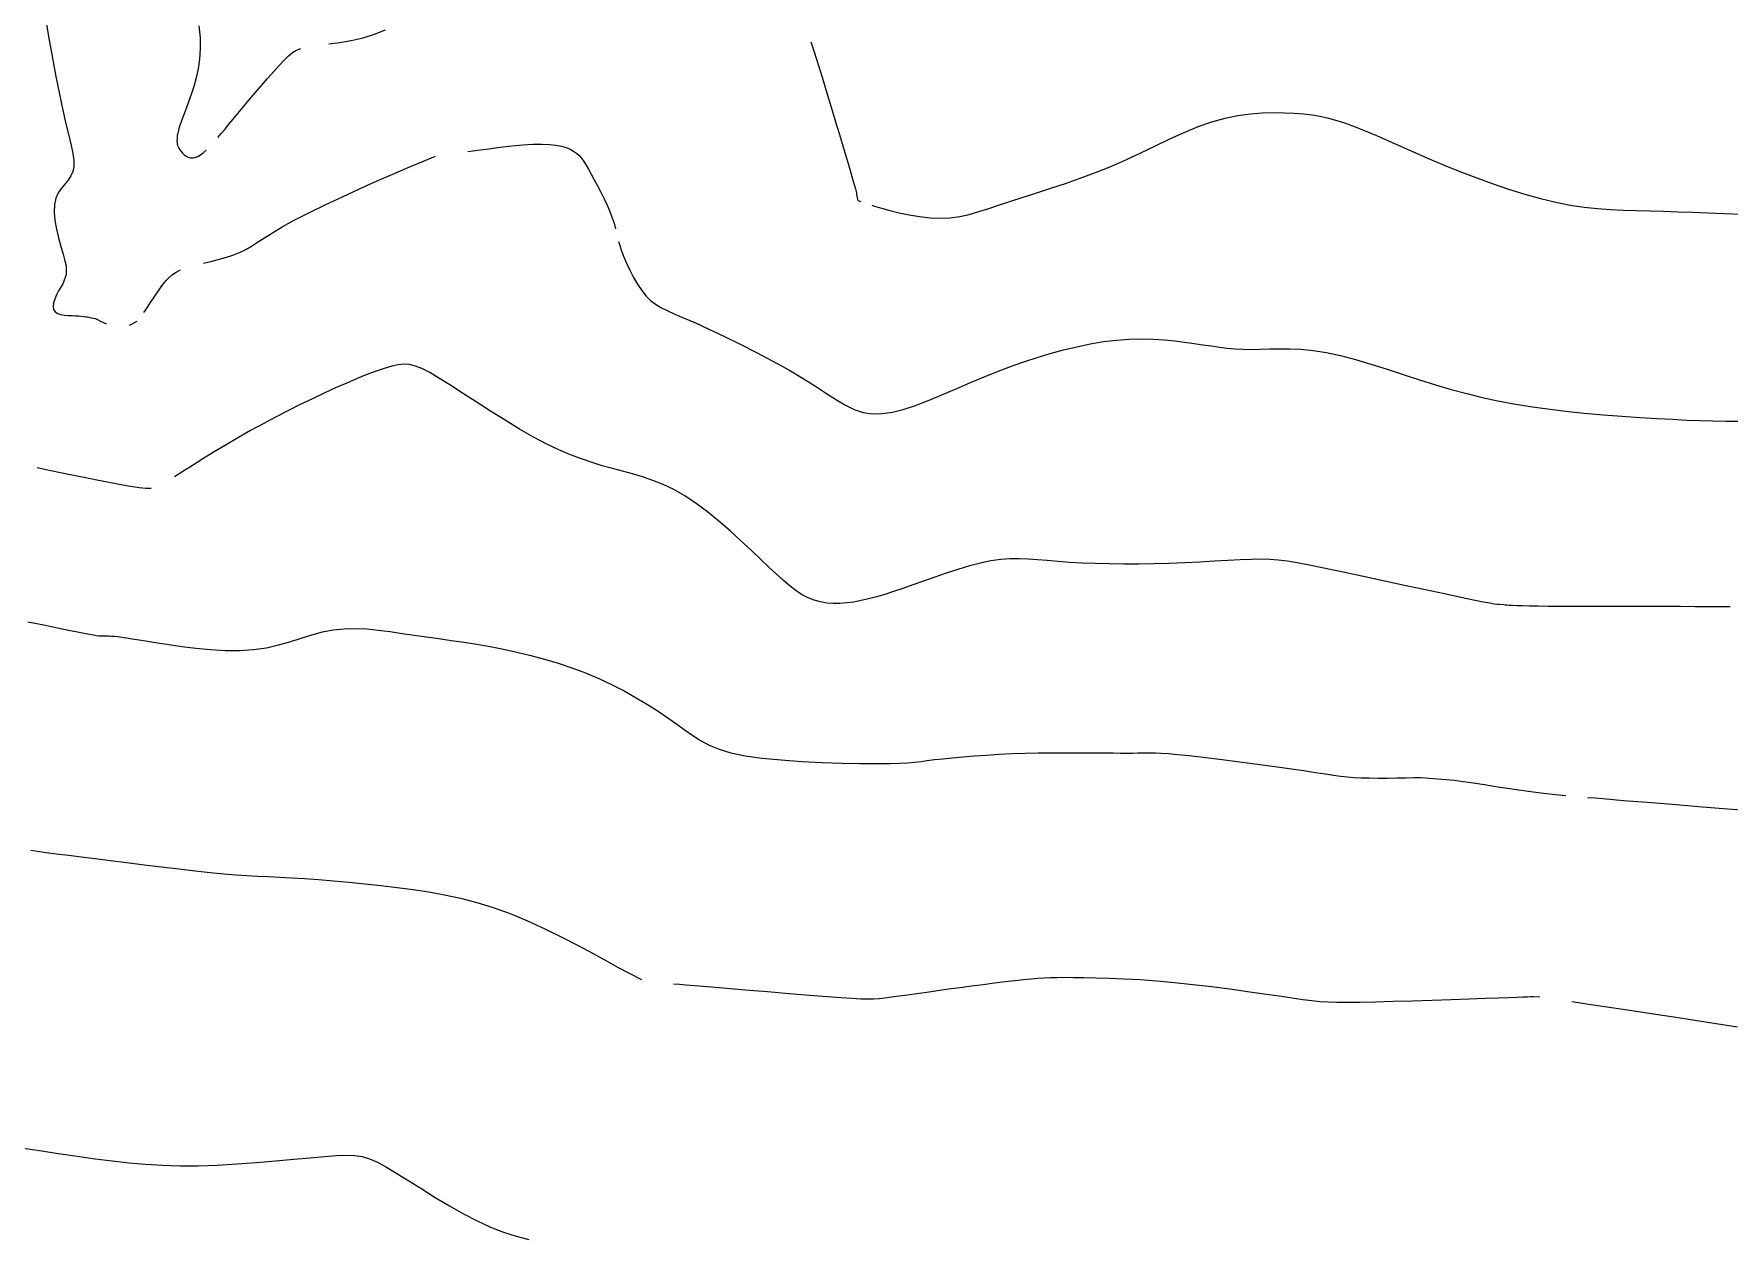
# Model space of a CAD drawing. Header units: millimetres. Extents: x 2235526 to 2245569, y 371981 to 382303.
# Drawn here: x 2243688.8 to 2243923.4, y 381007.6 to 381174.4 of the extents above; entities that cross this region are included whole.
import ezdxf

# ---------------------------------------------------------------- set-up
doc = ezdxf.new("R2010")
doc.units = ezdxf.units.MM
doc.linetypes.add('CONTI', pattern=[0])
for name, color, linetype, transparency in [('181', 10, 'CONTI', 0.7), ('183', 10, 'CONTI', 0.7), ('185', 10, 'CONTI', 0.7), ('187', 10, 'CONTI', 0.7), ('189', 10, 'CONTI', 0.7), ('191', 10, 'CONTI', 0.7)]:
    doc.layers.add(name, color=color, linetype=linetype, transparency=transparency)

msp = doc.modelspace()

# ---------------------------------------------------------------- linework, layer by layer
at = {"layer": '181', "elevation": 181}
for points in [[(2243711.59, 381175.48), (2243711.76, 381173.85), (2243711.78, 381172.32), (2243711.68, 381170.86), (2243711.49, 381169.55), (2243711.22, 381168.29), (2243710.9, 381167.1), (2243710.55, 381165.99), (2243710.19, 381164.97), (2243709.83, 381164.04), (2243708.89, 381161.45)], [(2243729.61, 381172.98), (2243731.1, 381173.19), (2243732.7, 381173.47), (2243734.33, 381173.84), (2243735.93, 381174.32), (2243737.43, 381174.94)], [(2243796.29, 381173.28), (2243796.74, 381171.91), (2243797.31, 381170.16), (2243797.86, 381168.37), (2243798.48, 381166.37), (2243799.13, 381164.24), (2243799.78, 381162.08), (2243800.41, 381160), (2243800.98, 381158.09), (2243801.46, 381156.44), (2243801.84, 381155.13), (2243802.13, 381154.14), (2243802.34, 381153.41), (2243802.47, 381152.91), (2243802.56, 381152.57), (2243802.61, 381152.35), (2243802.64, 381152.2), (2243802.72, 381151.69), (2243802.8, 381151.33), (2243803.21, 381151.19)], [(2243714.23, 381160.02), (2243714.71, 381160.58), (2243715.22, 381161.2), (2243715.77, 381161.87), (2243716.36, 381162.59), (2243717.01, 381163.37), (2243717.71, 381164.21), (2243718.52, 381165.18), (2243719.38, 381166.2), (2243720.26, 381167.22), (2243721.12, 381168.22), (2243721.96, 381169.15), (2243722.73, 381170), (2243723.41, 381170.72), (2243724.03, 381171.34), (2243724.58, 381171.8), (2243725.12, 381172.13), (2243725.72, 381172.37)], [(2243804.76, 381150.65), (2243805.1, 381150.53), (2243806.08, 381150.25), (2243807.23, 381149.94), (2243808.52, 381149.62), (2243809.91, 381149.33), (2243811.35, 381149.08), (2243812.81, 381148.92), (2243814.23, 381148.86), (2243815.59, 381148.93), (2243816.91, 381149.11), (2243818.22, 381149.4), (2243819.55, 381149.77), (2243820.93, 381150.22), (2243822.4, 381150.71), (2243823.99, 381151.24), (2243825.71, 381151.8), (2243827.56, 381152.38), (2243829.5, 381153), (2243831.53, 381153.67), (2243833.6, 381154.39), (2243835.71, 381155.17), (2243837.81, 381156.02), (2243839.9, 381156.95), (2243841.96, 381157.91), (2243844, 381158.89), (2243846, 381159.85), (2243847.97, 381160.74), (2243849.9, 381161.54), (2243851.79, 381162.2), (2243853.64, 381162.71), (2243855.42, 381163.08), (2243857.15, 381163.31), (2243858.8, 381163.44), (2243860.37, 381163.49), (2243861.84, 381163.46), (2243863.21, 381163.39), (2243864.48, 381163.29), (2243865.67, 381163.15), (2243866.81, 381162.97), (2243867.94, 381162.72), (2243869.1, 381162.41), (2243870.31, 381162.02), (2243871.62, 381161.53), (2243873.04, 381160.96), (2243874.58, 381160.3), (2243876.24, 381159.56), (2243878.01, 381158.77), (2243879.89, 381157.94), (2243881.87, 381157.08), (2243883.94, 381156.21), (2243886.11, 381155.33), (2243888.34, 381154.48), (2243890.61, 381153.66), (2243892.88, 381152.89), (2243895.13, 381152.19), (2243897.31, 381151.59), (2243899.42, 381151.08), (2243901.42, 381150.69), (2243903.32, 381150.41), (2243905.17, 381150.2), (2243906.97, 381150.07), (2243908.76, 381149.98), (2243910.57, 381149.92), (2243912.41, 381149.87), (2243914.31, 381149.82), (2243916.29, 381149.76), (2243918.34, 381149.68), (2243920.48, 381149.6), (2243922.72, 381149.51), (2243925.05, 381149.41)], [(2243708.89, 381161.45), (2243708.76, 381161.01), (2243708.68, 381160.63), (2243708.62, 381160.32), (2243708.59, 381160.05), (2243708.58, 381159.81), (2243708.57, 381159.58), (2243708.58, 381159.36), (2243708.61, 381159.15), (2243708.65, 381158.95), (2243708.73, 381158.75), (2243708.83, 381158.54), (2243708.96, 381158.32), (2243709.13, 381158.08), (2243709.34, 381157.85), (2243709.57, 381157.63), (2243709.84, 381157.44), (2243710.13, 381157.3), (2243710.44, 381157.21), (2243710.77, 381157.2), (2243711.1, 381157.27), (2243711.45, 381157.41), (2243711.81, 381157.63), (2243712.19, 381157.92), (2243712.59, 381158.26)]]:
    msp.add_lwpolyline(points, dxfattribs=at)
at = {"layer": '183', "elevation": 183}
for points in [[(2243690.46, 381175.94), (2243690.89, 381173.53), (2243691.35, 381171), (2243691.82, 381168.47), (2243692.3, 381166.05), (2243692.76, 381163.84), (2243693.2, 381161.94), (2243693.59, 381160.32), (2243693.91, 381158.95), (2243694.15, 381157.8), (2243694.29, 381156.84), (2243694.3, 381156.03), (2243694.17, 381155.33), (2243693.89, 381154.72), (2243693.5, 381154.15), (2243693.04, 381153.59), (2243692.58, 381153.01), (2243692.15, 381152.37), (2243691.8, 381151.62), (2243691.6, 381150.75), (2243691.56, 381149.72), (2243691.67, 381148.57), (2243691.89, 381147.36), (2243692.18, 381146.15), (2243692.5, 381144.97), (2243692.81, 381143.9), (2243693.07, 381142.98), (2243693.24, 381142.27), (2243693.23, 381141.05)], [(2243748.81, 381158.09), (2243750.2, 381158.29), (2243751.72, 381158.49), (2243753.31, 381158.69), (2243754.91, 381158.86), (2243756.44, 381159), (2243757.84, 381159.09), (2243759.06, 381159.11), (2243760.11, 381159.07), (2243761.01, 381158.98), (2243761.77, 381158.83), (2243762.42, 381158.64), (2243762.97, 381158.42), (2243763.44, 381158.16), (2243763.85, 381157.86), (2243764.22, 381157.54), (2243764.55, 381157.16), (2243764.88, 381156.72), (2243765.2, 381156.21), (2243765.54, 381155.63), (2243765.92, 381154.95), (2243766.33, 381154.18), (2243766.78, 381153.34), (2243767.23, 381152.45), (2243767.68, 381151.54), (2243768.1, 381150.65), (2243768.47, 381149.8), (2243768.78, 381149.02), (2243769.07, 381148.16), (2243769.27, 381147.4)], [(2243712.23, 381142.63), (2243713.24, 381142.88), (2243714.28, 381143.14), (2243715.31, 381143.43), (2243716.31, 381143.75), (2243717.23, 381144.1), (2243718.08, 381144.52), (2243718.89, 381144.99), (2243719.73, 381145.53), (2243720.67, 381146.14), (2243721.79, 381146.85), (2243723.14, 381147.66), (2243724.8, 381148.58), (2243726.81, 381149.61), (2243729.08, 381150.71), (2243731.5, 381151.84), (2243733.94, 381152.96), (2243736.29, 381154.02), (2243738.43, 381154.97), (2243740.24, 381155.76), (2243744.37, 381157.45)], [(2243769.69, 381145.64), (2243769.86, 381145.09), (2243770.06, 381144.47), (2243770.39, 381143.6), (2243770.79, 381142.66), (2243771.26, 381141.67), (2243771.78, 381140.68), (2243772.33, 381139.72), (2243772.92, 381138.85), (2243773.51, 381138.09), (2243774.13, 381137.47), (2243774.78, 381136.96), (2243775.53, 381136.51), (2243776.42, 381136.07), (2243777.49, 381135.6), (2243778.78, 381135.05), (2243780.34, 381134.36), (2243782.19, 381133.51), (2243784.27, 381132.52), (2243786.5, 381131.43), (2243788.79, 381130.26), (2243791.06, 381129.06), (2243793.24, 381127.86), (2243795.22, 381126.69), (2243796.96, 381125.6), (2243798.49, 381124.6), (2243799.86, 381123.71), (2243801.12, 381122.97), (2243802.32, 381122.39), (2243803.53, 381121.99), (2243804.79, 381121.79), (2243806.15, 381121.82), (2243807.6, 381122.03), (2243809.1, 381122.41), (2243810.66, 381122.91), (2243812.22, 381123.5), (2243813.79, 381124.14), (2243815.33, 381124.79), (2243816.83, 381125.44), (2243818.29, 381126.07), (2243819.75, 381126.69), (2243821.23, 381127.29), (2243822.73, 381127.89), (2243824.29, 381128.47), (2243825.92, 381129.04), (2243827.63, 381129.59), (2243829.42, 381130.13), (2243831.25, 381130.63), (2243833.11, 381131.08), (2243834.97, 381131.47), (2243836.82, 381131.78), (2243838.62, 381132), (2243840.37, 381132.13), (2243842.05, 381132.16), (2243843.66, 381132.12), (2243845.19, 381132.02), (2243846.66, 381131.88), (2243848.04, 381131.72), (2243849.35, 381131.53), (2243850.57, 381131.35), (2243851.73, 381131.18), (2243852.85, 381131.03), (2243853.94, 381130.89), (2243855.03, 381130.79), (2243856.14, 381130.72), (2243857.29, 381130.7), (2243858.49, 381130.72), (2243859.77, 381130.77), (2243861.13, 381130.8), (2243862.58, 381130.8), (2243864.14, 381130.74), (2243865.83, 381130.57), (2243867.65, 381130.29), (2243869.6, 381129.86), (2243871.67, 381129.31), (2243873.83, 381128.67), (2243876.05, 381127.97), (2243878.3, 381127.23), (2243880.55, 381126.5), (2243882.77, 381125.81), (2243884.94, 381125.17), (2243887.08, 381124.59), (2243889.21, 381124.07), (2243891.37, 381123.59), (2243893.58, 381123.17), (2243895.86, 381122.79), (2243898.25, 381122.46), (2243900.75, 381122.16), (2243903.34, 381121.89), (2243905.95, 381121.66), (2243908.53, 381121.46), (2243911.03, 381121.29), (2243913.4, 381121.14), (2243915.59, 381121.03), (2243917.56, 381120.93), (2243919.39, 381120.86), (2243921.16, 381120.81), (2243922.95, 381120.78), (2243924.86, 381120.77)], [(2243693.23, 381141.05), (2243692.81, 381139.87), (2243692.76, 381139.8), (2243692.48, 381139.33), (2243692.19, 381138.8), (2243691.91, 381138.24), (2243691.67, 381137.67), (2243691.5, 381137.13), (2243691.44, 381136.64), (2243691.5, 381136.22), (2243691.72, 381135.91), (2243692.06, 381135.69), (2243692.5, 381135.54), (2243693, 381135.45), (2243693.53, 381135.4), (2243694.06, 381135.38), (2243694.55, 381135.36), (2243694.99, 381135.34), (2243695.37, 381135.31), (2243695.69, 381135.27), (2243695.96, 381135.23), (2243696.19, 381135.2), (2243696.38, 381135.17), (2243696.53, 381135.14), (2243697.24, 381135), (2243697.37, 381134.94), (2243697.51, 381134.87), (2243697.66, 381134.78), (2243697.83, 381134.69), (2243698.01, 381134.59), (2243698.2, 381134.5), (2243698.39, 381134.41), (2243698.59, 381134.33), (2243698.79, 381134.25)], [(2243704, 381135.83), (2243704.43, 381136.46), (2243704.87, 381137.13), (2243705.32, 381137.81), (2243705.77, 381138.48), (2243706.21, 381139.11), (2243706.63, 381139.68), (2243707.07, 381140.22), (2243707.5, 381140.68), (2243707.96, 381141.07), (2243708.48, 381141.41), (2243709.07, 381141.7)], [(2243701.98, 381134.04), (2243703.08, 381134.61)]]:
    msp.add_lwpolyline(points, dxfattribs=at)
at = {"layer": '185', "elevation": 185}
for points in [[(2243923.52, 381095.08), (2243922.15, 381095.08), (2243920.53, 381095.09), (2243918.69, 381095.09), (2243916.67, 381095.1), (2243914.53, 381095.1), (2243912.32, 381095.11), (2243910.08, 381095.11), (2243907.88, 381095.12), (2243905.74, 381095.12), (2243903.7, 381095.12), (2243901.79, 381095.13), (2243900.01, 381095.13), (2243898.41, 381095.14), (2243896.99, 381095.15), (2243895.78, 381095.17), (2243894.8, 381095.19), (2243894.01, 381095.22), (2243893.41, 381095.24), (2243892.96, 381095.27), (2243892.63, 381095.3), (2243892.39, 381095.32), (2243892.22, 381095.35), (2243891.63, 381095.39), (2243891.51, 381095.39), (2243891.3, 381095.41), (2243890.91, 381095.46), (2243890.29, 381095.56), (2243889.36, 381095.74), (2243888.04, 381096), (2243886.28, 381096.37), (2243884.02, 381096.85), (2243881.37, 381097.42), (2243878.49, 381098.04), (2243875.5, 381098.69), (2243872.55, 381099.33), (2243869.77, 381099.92), (2243867.32, 381100.44), (2243865.29, 381100.86), (2243863.62, 381101.17), (2243862.22, 381101.4), (2243860.98, 381101.55), (2243859.81, 381101.63), (2243858.61, 381101.65), (2243857.28, 381101.63), (2243855.74, 381101.57), (2243854.02, 381101.48), (2243852.14, 381101.38), (2243850.14, 381101.27), (2243848.05, 381101.17), (2243845.93, 381101.08), (2243843.79, 381101.02), (2243841.67, 381100.98), (2243839.6, 381100.98), (2243837.59, 381101.01), (2243835.66, 381101.06), (2243833.82, 381101.14), (2243832.09, 381101.23), (2243830.48, 381101.34), (2243829.02, 381101.47), (2243827.66, 381101.59), (2243826.38, 381101.68), (2243825.13, 381101.73), (2243823.88, 381101.72), (2243822.59, 381101.63), (2243821.23, 381101.44), (2243819.78, 381101.13), (2243818.24, 381100.73), (2243816.66, 381100.25), (2243815.05, 381099.73), (2243813.46, 381099.18), (2243811.91, 381098.63), (2243810.43, 381098.1), (2243809.04, 381097.61), (2243807.74, 381097.18), (2243806.53, 381096.79), (2243805.38, 381096.45), (2243804.29, 381096.17), (2243803.25, 381095.93), (2243802.25, 381095.74), (2243801.28, 381095.61), (2243800.33, 381095.54), (2243799.41, 381095.53), (2243798.51, 381095.6), (2243797.63, 381095.75), (2243796.78, 381095.99), (2243795.94, 381096.32), (2243795.12, 381096.75), (2243794.29, 381097.29), (2243793.44, 381097.94), (2243792.54, 381098.7), (2243791.57, 381099.58), (2243790.51, 381100.57), (2243789.34, 381101.69), (2243788.04, 381102.92), (2243786.62, 381104.23), (2243785.13, 381105.58), (2243783.58, 381106.92), (2243782, 381108.21), (2243780.42, 381109.39), (2243778.86, 381110.43), (2243777.34, 381111.3), (2243775.87, 381112.01), (2243774.42, 381112.58), (2243773.01, 381113.07), (2243771.61, 381113.48), (2243770.23, 381113.85), (2243768.84, 381114.22), (2243767.44, 381114.61), (2243766.03, 381115.04), (2243764.56, 381115.54), (2243763.04, 381116.11), (2243761.44, 381116.8), (2243759.74, 381117.61), (2243757.93, 381118.56), (2243755.99, 381119.67), (2243753.98, 381120.89), (2243751.96, 381122.17), (2243749.97, 381123.45), (2243748.08, 381124.67), (2243746.34, 381125.79), (2243744.82, 381126.74), (2243743.55, 381127.49), (2243742.48, 381128.04), (2243741.58, 381128.4), (2243740.76, 381128.6), (2243739.98, 381128.65), (2243739.18, 381128.57), (2243738.29, 381128.37), (2243737.27, 381128.07), (2243736.13, 381127.68), (2243734.87, 381127.21), (2243733.51, 381126.67), (2243732.06, 381126.05), (2243730.53, 381125.38), (2243728.95, 381124.65), (2243727.31, 381123.88), (2243725.63, 381123.07), (2243723.93, 381122.21), (2243722.21, 381121.33), (2243720.49, 381120.41), (2243718.77, 381119.47), (2243717.07, 381118.51), (2243715.37, 381117.51), (2243713.73, 381116.51), (2243712.17, 381115.55), (2243710.72, 381114.64), (2243709.4, 381113.81), (2243708.25, 381113.08)], [(2243705.02, 381111.47), (2243704.28, 381111.44), (2243703.36, 381111.53), (2243702.16, 381111.72), (2243700.79, 381111.97), (2243699.2, 381112.28), (2243697.49, 381112.61), (2243695.73, 381112.97), (2243694.02, 381113.31), (2243692.45, 381113.63), (2243691.11, 381113.91), (2243689.22, 381114.31)]]:
    msp.add_lwpolyline(points, dxfattribs=at)
at = {"layer": '187', "elevation": 187}
for points in [[(2243687.95, 381093.01), (2243690.13, 381092.56), (2243692.03, 381092.17), (2243693.57, 381091.85), (2243694.79, 381091.6), (2243695.74, 381091.41), (2243696.46, 381091.28), (2243697, 381091.18), (2243697.41, 381091.12), (2243697.74, 381091.08), (2243698.04, 381091.06), (2243698.32, 381091.05), (2243698.59, 381091.05), (2243698.88, 381091.05), (2243699.18, 381091.04), (2243699.53, 381091.03), (2243699.92, 381091), (2243700.38, 381090.95), (2243700.92, 381090.88), (2243701.58, 381090.78), (2243702.38, 381090.66), (2243703.34, 381090.51), (2243704.49, 381090.32), (2243705.87, 381090.1), (2243707.47, 381089.85), (2243709.26, 381089.6), (2243711.19, 381089.36), (2243713.19, 381089.16), (2243715.22, 381089.05), (2243717.23, 381089.03), (2243719.15, 381089.15), (2243720.94, 381089.42), (2243722.62, 381089.8), (2243724.21, 381090.25), (2243725.74, 381090.74), (2243727.23, 381091.2), (2243728.71, 381091.6), (2243730.19, 381091.9), (2243731.71, 381092.05), (2243733.26, 381092.08), (2243734.83, 381092.01), (2243736.44, 381091.85), (2243738.07, 381091.64), (2243739.72, 381091.4), (2243741.4, 381091.15), (2243743.09, 381090.9), (2243744.81, 381090.67), (2243746.54, 381090.42), (2243748.31, 381090.17), (2243750.09, 381089.89), (2243751.91, 381089.58), (2243753.76, 381089.22), (2243755.63, 381088.82), (2243757.53, 381088.36), (2243759.44, 381087.85), (2243761.35, 381087.27), (2243763.24, 381086.64), (2243765.11, 381085.94), (2243766.95, 381085.16), (2243768.73, 381084.32), (2243770.46, 381083.43), (2243772.12, 381082.5), (2243773.69, 381081.56), (2243775.17, 381080.62), (2243776.53, 381079.7), (2243777.77, 381078.83), (2243778.89, 381078), (2243779.96, 381077.25), (2243781.04, 381076.55), (2243782.23, 381075.92), (2243783.6, 381075.37), (2243785.23, 381074.88), (2243787.2, 381074.47), (2243789.55, 381074.14), (2243792.2, 381073.88), (2243795.01, 381073.68), (2243797.86, 381073.53), (2243800.63, 381073.44), (2243803.18, 381073.39), (2243805.39, 381073.38), (2243807.17, 381073.39), (2243808.59, 381073.43), (2243809.73, 381073.49), (2243810.68, 381073.58), (2243811.55, 381073.68), (2243812.42, 381073.79), (2243813.4, 381073.92), (2243814.55, 381074.05), (2243815.88, 381074.18), (2243817.34, 381074.32), (2243818.93, 381074.45), (2243820.61, 381074.56), (2243822.36, 381074.67), (2243824.15, 381074.75), (2243825.95, 381074.81), (2243827.75, 381074.85), (2243829.52, 381074.87), (2243831.23, 381074.88), (2243832.86, 381074.88), (2243834.39, 381074.87), (2243835.8, 381074.86), (2243837.05, 381074.85), (2243838.17, 381074.85), (2243839.17, 381074.84), (2243840.05, 381074.84), (2243840.84, 381074.84), (2243841.54, 381074.85), (2243842.18, 381074.85), (2243842.76, 381074.87), (2243843.35, 381074.87), (2243844.01, 381074.86), (2243844.8, 381074.83), (2243845.8, 381074.76), (2243847.06, 381074.64), (2243848.66, 381074.48), (2243850.62, 381074.25), (2243852.87, 381073.97), (2243855.29, 381073.66), (2243857.77, 381073.34), (2243860.21, 381073.01), (2243862.49, 381072.69), (2243864.5, 381072.4), (2243866.16, 381072.16), (2243867.52, 381071.95), (2243868.65, 381071.78), (2243869.63, 381071.65), (2243870.54, 381071.54), (2243871.46, 381071.47), (2243872.46, 381071.42), (2243873.59, 381071.39), (2243874.83, 381071.38), (2243876.12, 381071.38), (2243877.41, 381071.39), (2243878.64, 381071.41), (2243879.76, 381071.43), (2243880.71, 381071.45), (2243885.38, 381071.09), (2243886.58, 381070.91), (2243887.98, 381070.7), (2243889.52, 381070.47), (2243891.13, 381070.22), (2243892.74, 381069.98), (2243894.27, 381069.76), (2243895.65, 381069.56), (2243896.95, 381069.38), (2243898.14, 381069.23), (2243899.38, 381069.09), (2243900.81, 381068.96)], [(2243903.8, 381068.7), (2243904.8, 381068.62), (2243905.91, 381068.53), (2243908.78, 381068.29), (2243912.05, 381068.03), (2243915.57, 381067.74), (2243919.14, 381067.45), (2243922.59, 381067.17), (2243925.74, 381066.91), (2243928.41, 381066.68), (2243934.25, 381066.1), (2243934.43, 381066.09)]]:
    msp.add_lwpolyline(points, dxfattribs=at)
at = {"layer": '189', "elevation": 189}
for points in [[(2243688.34, 381061.37), (2243690.15, 381061.12), (2243691.86, 381060.9), (2243693.56, 381060.69), (2243695.32, 381060.48), (2243697.23, 381060.25), (2243699.36, 381059.98), (2243701.65, 381059.69), (2243704.03, 381059.38), (2243706.45, 381059.08), (2243708.82, 381058.79), (2243711.09, 381058.52), (2243713.18, 381058.3), (2243715.04, 381058.13), (2243716.71, 381057.99), (2243718.26, 381057.89), (2243719.74, 381057.81), (2243721.22, 381057.73), (2243722.75, 381057.66), (2243724.4, 381057.57), (2243726.2, 381057.45), (2243728.15, 381057.31), (2243730.22, 381057.14), (2243732.37, 381056.95), (2243734.58, 381056.74), (2243736.81, 381056.5), (2243739.04, 381056.24), (2243741.25, 381055.95), (2243743.43, 381055.62), (2243745.62, 381055.23), (2243747.82, 381054.75), (2243750.06, 381054.17), (2243752.33, 381053.47), (2243754.67, 381052.62), (2243757.08, 381051.63), (2243759.5, 381050.52), (2243761.86, 381049.36), (2243764.12, 381048.19), (2243766.19, 381047.08), (2243768.02, 381046.06), (2243769.55, 381045.21), (2243772.87, 381043.49)], [(2243777.31, 381042.91), (2243778.11, 381042.84), (2243779.02, 381042.76), (2243781.4, 381042.56), (2243784.18, 381042.32), (2243787.19, 381042.07), (2243790.29, 381041.81), (2243793.32, 381041.56), (2243796.13, 381041.33), (2243798.57, 381041.14), (2243800.52, 381040.99), (2243802.04, 381040.89), (2243803.23, 381040.82), (2243804.18, 381040.8), (2243804.98, 381040.82), (2243805.74, 381040.87), (2243806.54, 381040.95), (2243807.47, 381041.07), (2243808.53, 381041.21), (2243809.71, 381041.37), (2243810.99, 381041.56), (2243812.37, 381041.76), (2243813.83, 381041.96), (2243815.37, 381042.18), (2243816.95, 381042.4), (2243818.56, 381042.61), (2243820.16, 381042.82), (2243821.71, 381043.02), (2243823.18, 381043.2), (2243824.54, 381043.36), (2243825.75, 381043.5), (2243826.8, 381043.6), (2243827.72, 381043.68), (2243828.58, 381043.74), (2243829.45, 381043.77), (2243830.37, 381043.79), (2243831.41, 381043.8), (2243832.63, 381043.79), (2243834.07, 381043.77), (2243835.74, 381043.73), (2243837.61, 381043.67), (2243839.65, 381043.59), (2243841.85, 381043.47), (2243844.19, 381043.3), (2243846.64, 381043.09), (2243849.18, 381042.82), (2243851.76, 381042.51), (2243854.3, 381042.18), (2243856.75, 381041.85), (2243859.04, 381041.52), (2243861.12, 381041.21), (2243862.92, 381040.94), (2243864.4, 381040.73), (2243865.65, 381040.57), (2243866.78, 381040.45), (2243867.9, 381040.38), (2243869.12, 381040.34), (2243870.55, 381040.34), (2243872.31, 381040.37), (2243874.45, 381040.42), (2243876.91, 381040.48), (2243879.56, 381040.56), (2243882.28, 381040.65), (2243884.95, 381040.74), (2243887.44, 381040.82), (2243889.63, 381040.9), (2243891.44, 381040.96), (2243892.88, 381041.01), (2243894, 381041.05), (2243894.86, 381041.08), (2243895.5, 381041.1), (2243895.97, 381041.12), (2243896.32, 381041.13), (2243897.18, 381041.09)], [(2243901.62, 381040.46), (2243902.57, 381040.31), (2243903.67, 381040.14), (2243905.57, 381039.86), (2243907.78, 381039.53), (2243910.24, 381039.16), (2243912.91, 381038.75), (2243915.73, 381038.32), (2243918.65, 381037.87), (2243921.61, 381037.41), (2243924.58, 381036.94)]]:
    msp.add_lwpolyline(points, dxfattribs=at)
at = {"layer": '191', "elevation": 191}
msp.add_lwpolyline([(2243686.95, 381020.21), (2243689.56, 381019.8), (2243692.19, 381019.4), (2243694.77, 381019.02), (2243697.23, 381018.68), (2243699.6, 381018.37), (2243701.92, 381018.11), (2243704.23, 381017.91), (2243706.57, 381017.77), (2243708.98, 381017.7), (2243711.5, 381017.71), (2243714.14, 381017.8), (2243716.86, 381017.96), (2243719.58, 381018.16), (2243722.23, 381018.38), (2243724.73, 381018.61), (2243727, 381018.83), (2243728.99, 381019.01), (2243730.63, 381019.14), (2243731.98, 381019.19), (2243733.14, 381019.14), (2243734.2, 381018.97), (2243735.22, 381018.66), (2243736.31, 381018.19), (2243737.55, 381017.52), (2243739.01, 381016.66), (2243740.65, 381015.64), (2243742.44, 381014.51), (2243744.33, 381013.34), (2243746.27, 381012.17), (2243748.22, 381011.06), (2243750.13, 381010.07), (2243751.97, 381009.23), (2243753.76, 381008.53), (2243755.51, 381007.96), (2243757.25, 381007.49)], dxfattribs=at)

doc.saveas('drawing.dxf')
